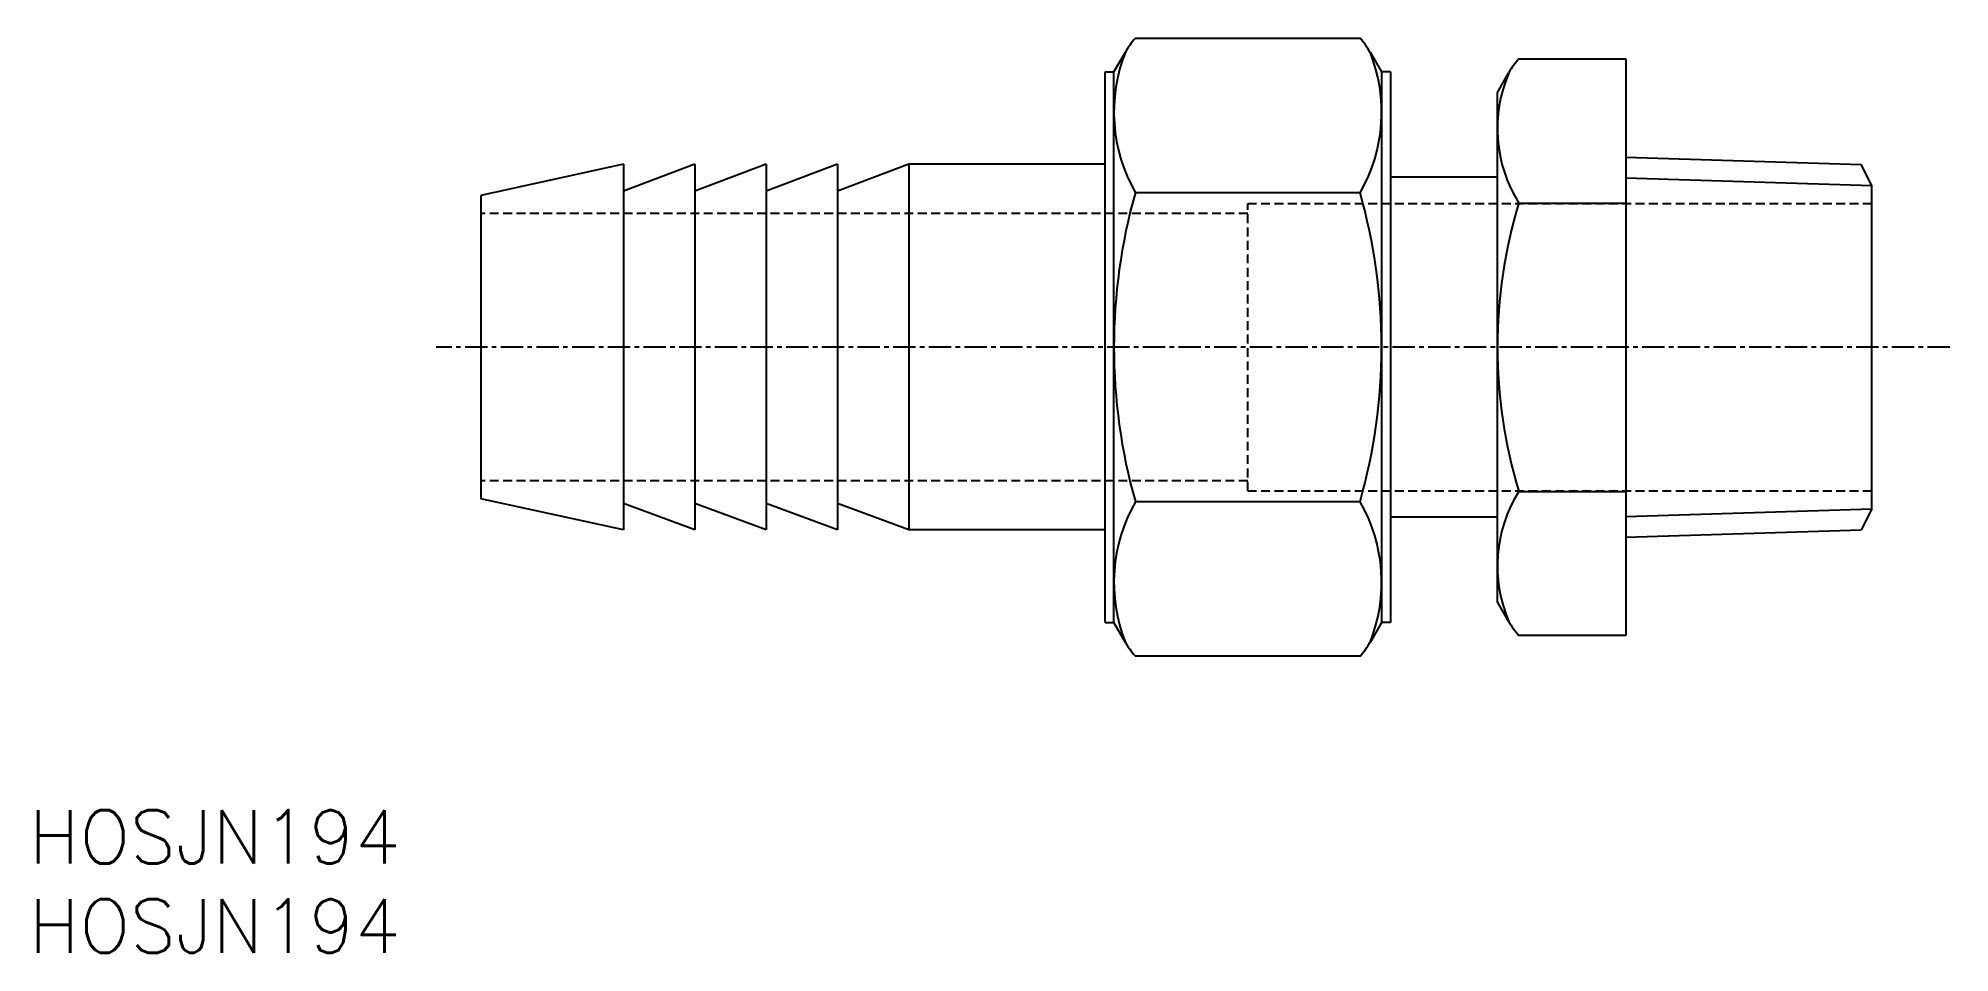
# Model space of a CAD drawing. Extents: x 1 to 108, y 0 to 51.
import ezdxf

# ---------------------------------------------------------------- set-up
doc = ezdxf.new("R2010")
doc.units = 0
doc.linetypes.add('CENTER', pattern=[2, 1.25, -0.25, 0.25, -0.25])
doc.linetypes.add('DASHED', pattern=[0.75, 0.5, -0.25])
doc.layers.get('0').update_dxf_attribs({"linetype": 'CONTINUOUS'})
doc.layers.add('CENTER', color=1, linetype='CENTER')
doc.styles.get("Standard").update_dxf_attribs({"font": 'txt.shx'})

# ---------------------------------------------------------------- blocks, each defined once
blk = doc.blocks.new('*U4')
at = {"color": 7, "linetype": 'CONTINUOUS'}
blk.add_text('HOSJN194', height=3, dxfattribs=at).set_placement((0, 0))
blk = doc.blocks.new('*U5')
at = {"color": 7, "linetype": 'CONTINUOUS'}
blk.add_text('HOSJN194', height=3, dxfattribs=at).set_placement((0, 5))

msp = doc.modelspace()

# ---------------------------------------------------------------- linework, layer by layer
for p, q in [((60.83, 49.38), (61.48, 50.49)), ((62.03, 51.27), (74.63, 51.27)), ((75.19, 50.49), (75.83, 49.38)), ((60.33, 18.51), (60.33, 49.38)), ((60.83, 18.51), (60.83, 49.38)), ((75.83, 49.38), (75.83, 18.51)), ((76.33, 49.38), (76.33, 18.51)), ((82.33, 48.22), (82.98, 49.34)), ((83.53, 50.11), (89.53, 50.11)), ((89.53, 50.11), (89.53, 17.78)), ((82.33, 19.67), (82.33, 48.22)), ((82.33, 43.47), (76.33, 43.47)), ((62.03, 42.61), (74.63, 42.61)), ((83.53, 42.03), (89.53, 42.03)), ((83.53, 25.86), (89.53, 25.86)), ((62.03, 25.29), (74.63, 25.29)), ((82.33, 24.42), (76.33, 24.42)), ((82.98, 18.55), (82.33, 19.67)), ((61.48, 17.4), (60.83, 18.51)), ((75.83, 18.51), (75.19, 17.4)), ((89.53, 17.78), (83.53, 17.78)), ((74.63, 16.63), (62.03, 16.63))]:
    msp.add_line(p, q)
at = {"color": 7, "linetype": 'CONTINUOUS'}
for p, q in [((60.33, 49.38), (60.83, 49.38)), ((76.33, 49.38), (75.83, 49.38)), ((33.33, 44.2), (25.33, 42.45)), ((33.33, 44.2), (33.33, 23.7)), ((37.33, 44.2), (33.33, 42.7)), ((37.33, 44.2), (37.33, 23.7)), ((41.33, 44.2), (37.33, 42.7)), ((41.33, 44.2), (41.33, 23.7)), ((45.33, 44.2), (41.33, 42.7)), ((49.33, 44.2), (45.33, 42.7)), ((45.33, 44.2), (45.33, 23.7)), ((49.33, 44.2), (49.33, 23.7)), ((60.33, 44.2), (49.33, 44.2)), ((89.53, 44.6), (102.72, 44.19)), ((103.33, 43.01), (102.72, 44.19)), ((103.33, 24.89), (103.33, 43.01)), ((25.33, 42.45), (25.33, 25.45)), ((33.33, 23.7), (25.33, 25.45)), ((37.33, 23.7), (33.33, 25.19)), ((41.33, 23.7), (37.33, 25.19)), ((45.33, 23.7), (41.33, 25.19)), ((49.33, 23.7), (45.33, 25.19)), ((103.33, 24.89), (102.72, 23.7)), ((60.33, 23.7), (49.33, 23.7)), ((89.53, 23.29), (102.72, 23.7)), ((60.33, 18.51), (60.83, 18.51)), ((76.33, 18.51), (75.83, 18.51))]:
    msp.add_line(p, q, dxfattribs=at)
at = {"color": 3, "linetype": 'CONTINUOUS'}
for p, q in [((89.53, 43.44), (103.33, 43.01)), ((89.53, 24.45), (103.33, 24.89))]:
    msp.add_line(p, q, dxfattribs=at)
at = {"color": 3, "linetype": 'DASHED'}
for p, q in [((68.33, 42), (103.33, 42)), ((68.33, 25.9), (68.33, 42)), ((68.33, 41.45), (25.33, 41.45)), ((68.33, 26.45), (25.33, 26.45)), ((68.33, 25.9), (103.33, 25.9))]:
    msp.add_line(p, q, dxfattribs=at)
for centre, radius, start, end in [((69.94, 47.13), 9.11, 158.3189, 209.7581), ((65.63, 48.09), 4.8, 138.5966, 150), ((71.03, 48.09), 4.8, 30, 41.4034), ((66.73, 47.13), 9.11, 330.2419, 21.6811), ((90.22, 46.21), 7.89, 156.6912, 212.0216), ((87.13, 46.94), 4.8, 138.5966, 150), ((92.68, 33.95), 31.85, 164.2222, 195.7778), ((43.98, 33.95), 31.85, 344.2222, 15.7778), ((110.15, 33.95), 27.82, 163.1109, 196.8891), ((90.22, 21.68), 7.89, 147.9784, 203.3088), ((69.94, 20.76), 9.11, 150.2419, 201.6811), ((66.73, 20.76), 9.11, 338.3189, 29.7581), ((87.13, 20.96), 4.8, 210, 221.4034), ((65.63, 19.8), 4.8, 210, 221.4034), ((71.03, 19.8), 4.8, 318.5966, 330)]:
    msp.add_arc(centre, radius, start, end)
at = {"layer": 'CENTER', "color": 1}
msp.add_line((107.7, 33.95), (22.83, 33.95), dxfattribs=at)

# ---------------------------------------------------------------- block references
at = {"color": 7, "linetype": 'CONTINUOUS'}
for name in ['*U5', '*U4']:
    msp.add_blockref(name, (0, 0), dxfattribs=at)

doc.saveas('drawing.dxf')
